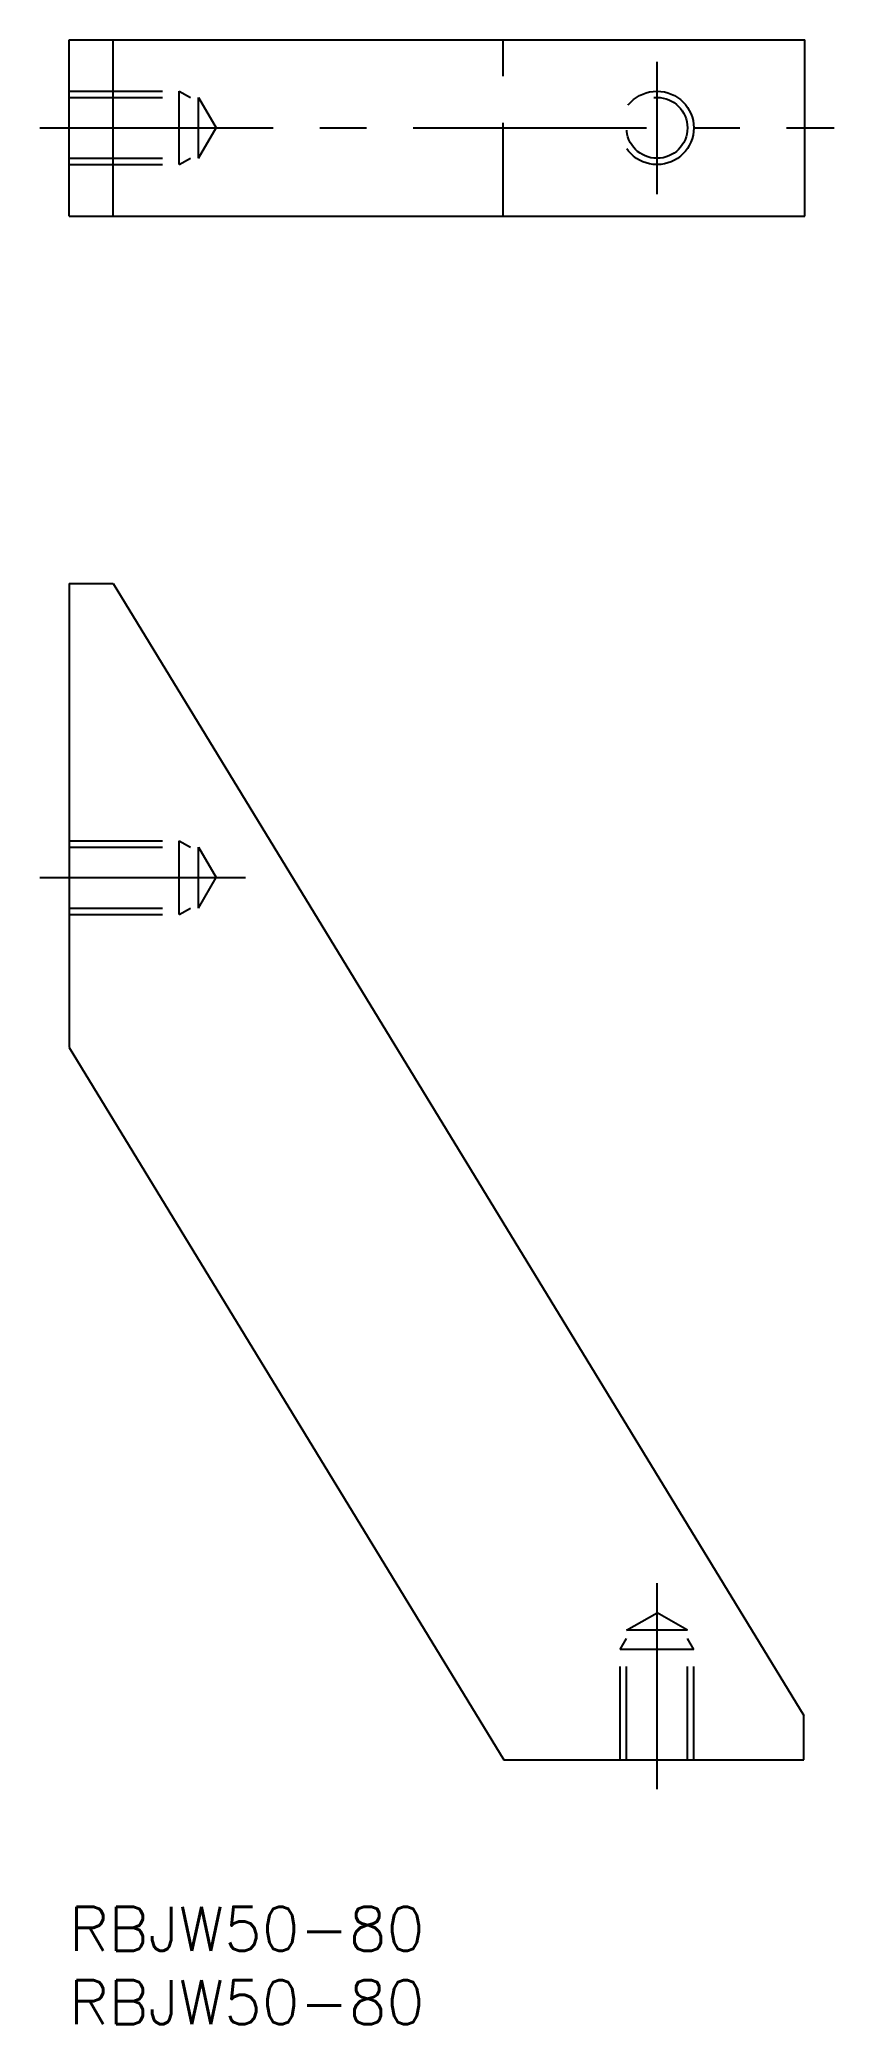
# Model space of a CAD drawing. Extents: x -2 to 52, y -8 to 127.
import ezdxf

# ---------------------------------------------------------------- set-up
doc = ezdxf.new("R2010")
doc.units = 0
doc.header["$LTSCALE"] = 0.5
doc.linetypes.add('CENTER', pattern=[50.8, 31.75, -6.35, 6.35, -6.35])
doc.linetypes.add('DASHED', pattern=[19.05, 12.7, -6.35])
for name, color, linetype in [('MSM_CENTER', 1, 'CENTER'), ('MSM_CONTINUOUS', 7, 'CONTINUOUS'), ('MSM_DASHED', 4, 'DASHED'), ('MSM_PART_NUMBER', 7, 'CONTINUOUS')]:
    doc.layers.add(name, color=color, linetype=linetype)
doc.styles.get("Standard").update_dxf_attribs({"font": 'txt.shx', "height": 1, "bigfont": 'bigfont.shx'})

# ---------------------------------------------------------------- blocks, each defined once
blk = doc.blocks.new('*U2')
at = {"layer": 'MSM_PART_NUMBER'}
blk.add_text('RBJW50-80', height=3, dxfattribs=at).set_placement((0, -3))
blk = doc.blocks.new('*U3')
at = {"layer": 'MSM_PART_NUMBER'}
blk.add_text('RBJW50-80', height=3, dxfattribs=at).set_placement((0, -8))

msp = doc.modelspace()

# ---------------------------------------------------------------- linework, layer by layer
at = {"layer": 'MSM_CENTER'}
for p, q in [((40, 116.5), (40, 125.5)), ((-2, 121), (52.06, 121)), ((-2, 70), (12, 70)), ((40, 8), (40, 22))]:
    msp.add_line(p, q, dxfattribs=at)
at = {"layer": 'MSM_CONTINUOUS'}
for p, q in [((0, 127), (50.06, 127)), ((0, 115), (0, 127)), ((3, 115), (3, 127)), ((50.06, 115), (50.06, 127)), ((0, 115), (50.06, 115)), ((0, 90), (3, 90)), ((0, 90), (0, 58.45)), ((3, 90), (50, 13)), ((0, 58.45), (29.57, 10)), ((50, 10), (50, 13)), ((29.57, 10), (50, 10))]:
    msp.add_line(p, q, dxfattribs=at)
at = {"layer": 'MSM_DASHED'}
for p, q in [((29.54, 115), (29.54, 127)), ((0, 123.5), (7.5, 123.5)), ((0, 123.07), (8.81, 123.07)), ((7.5, 118.5), (7.5, 123.5)), ((7.5, 123.5), (8.25, 123.07)), ((8.81, 118.93), (8.81, 123.07)), ((8.81, 123.07), (10, 121)), ((8.81, 118.93), (10, 121)), ((0, 118.93), (8.81, 118.93)), ((7.5, 118.5), (8.25, 118.93)), ((0, 118.5), (7.5, 118.5)), ((0, 72.5), (7.5, 72.5)), ((0, 72.07), (8.81, 72.07)), ((7.5, 67.5), (7.5, 72.5)), ((7.5, 72.5), (8.25, 72.07)), ((8.81, 67.93), (8.81, 72.07)), ((8.81, 72.07), (10, 70)), ((8.81, 67.93), (10, 70)), ((0, 67.93), (8.81, 67.93)), ((7.5, 67.5), (8.25, 67.93)), ((0, 67.5), (7.5, 67.5)), ((37.93, 18.81), (40, 20)), ((42.07, 18.81), (40, 20)), ((37.5, 17.5), (37.93, 18.25)), ((42.07, 18.81), (37.93, 18.81)), ((37.93, 10), (37.93, 18.81)), ((42.07, 10), (42.07, 18.81)), ((42.5, 17.5), (42.07, 18.25)), ((42.5, 17.5), (37.5, 17.5)), ((37.5, 10), (37.5, 17.5)), ((42.5, 10), (42.5, 17.5))]:
    msp.add_line(p, q, dxfattribs=at)
for radius in [2.5, 2.07]:
    msp.add_circle((40, 121), radius, dxfattribs=at)

# ---------------------------------------------------------------- block references
at = {"layer": 'MSM_CONTINUOUS'}
for name in ['*U2', '*U3']:
    msp.add_blockref(name, (0, 0), dxfattribs=at)

doc.saveas('drawing.dxf')
